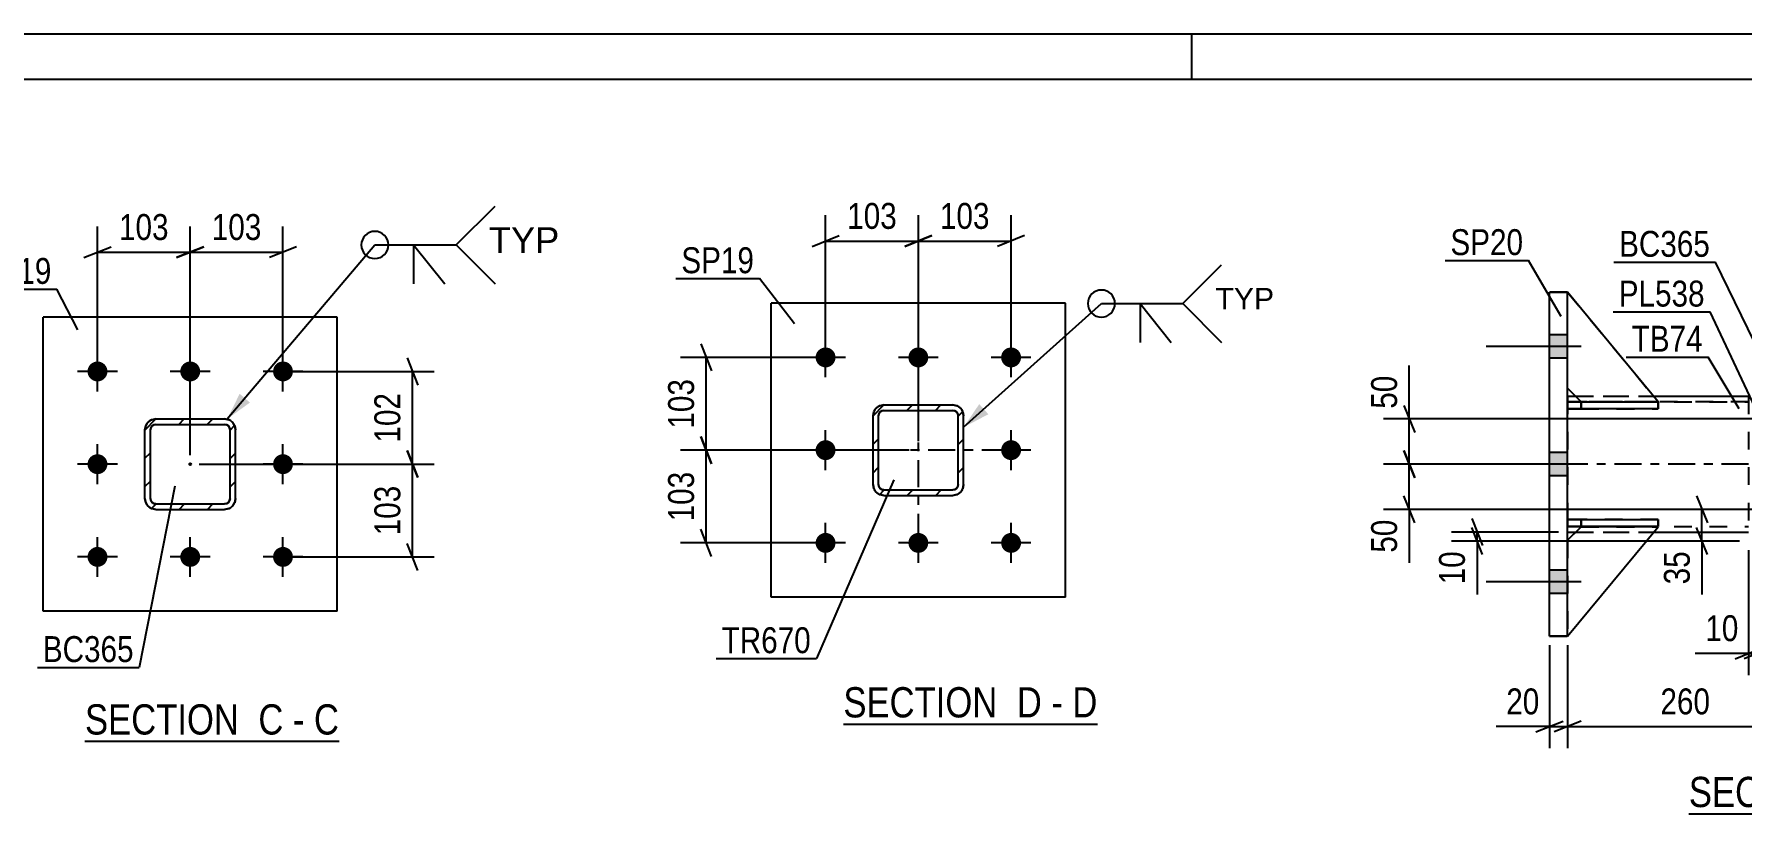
# Model space of a CAD drawing. Header units: millimetres. Extents: x 0 to 594, y 0 to 420.
# Drawn here: x 256.1 to 444.8, y 333.8 to 420 of the extents above; entities that cross this region are included whole.
import ezdxf

# ---------------------------------------------------------------- set-up
doc = ezdxf.new("R2010")
doc.units = ezdxf.units.MM
doc.linetypes.add('DXK_LINE_DOT2', pattern=[3.9198, 1.9599, -1.9599])
doc.linetypes.add('DXK_LINE_DOT3', pattern=[5.9187, 2.979, -0.9799, 0.9799, -0.9799])
doc.styles.add('Arial', font='arial.ttf', dxfattribs={"height": 0.2})
doc.styles.add('Arial Narrow', font='ARIALN.TTF', dxfattribs={"height": 0.2})

# ---------------------------------------------------------------- blocks, each defined once
blk = doc.blocks.new('Unknown-570345727-1133')
at = {"color": 5, "linetype": 'Continuous'}
for p, q in [((594, 420), (0, 420)), ((384, 415), (384, 420)), ((589, 415), (5, 415))]:
    blk.add_line(p, q, dxfattribs=at)
blk = doc.blocks.new('Unknown-570345727-13 - 5711')
at = {"color": 6, "linetype": 'Continuous'}
blk.add_line((261.67, 341.84), (289.74, 341.84), dxfattribs=at)
at = {"color": 0, "linetype": 'Continuous'}
for points in [[(279.78, 342.59), (279.78, 346.09), (261.67, 346.09), (261.67, 342.59)], [(283.6, 342.59), (283.6, 346.09), (280.83, 346.09), (280.83, 342.59)], [(285.92, 342.59), (285.92, 346.09), (284.65, 346.09), (284.65, 342.59)], [(289.74, 342.59), (289.74, 346.09), (286.97, 346.09), (286.97, 342.59)]]:
    blk.add_wipeout(points, dxfattribs=at)
at = {"color": 7, "linetype": 'Continuous', "style": 'Arial Narrow'}
for s, p in [('SECTION ', (261.67, 342.59)), ('C', (280.83, 342.59)), ('C', (286.97, 342.59)), ('-', (284.65, 342.59))]:
    blk.add_text(s, height=3.34, dxfattribs=at).set_placement(p)
blk = doc.blocks.new('Unknown-570345727-14 - 3917')
at = {"color": 6, "linetype": 'Continuous'}
blk.add_line((345.48, 343.73), (373.55, 343.73), dxfattribs=at)
at = {"color": 0, "linetype": 'Continuous'}
for points in [[(363.59, 344.48), (363.59, 347.98), (345.48, 347.98), (345.48, 344.48)], [(367.41, 344.48), (367.41, 347.98), (364.64, 347.98), (364.64, 344.48)], [(369.73, 344.48), (369.73, 347.98), (368.46, 347.98), (368.46, 344.48)], [(373.55, 344.48), (373.55, 347.98), (370.78, 347.98), (370.78, 344.48)]]:
    blk.add_wipeout(points, dxfattribs=at)
at = {"color": 7, "linetype": 'Continuous', "style": 'Arial Narrow'}
for s, p in [('SECTION ', (345.48, 344.48)), ('D', (364.64, 344.48)), ('D', (370.78, 344.48)), ('-', (368.46, 344.48))]:
    blk.add_text(s, height=3.34, dxfattribs=at).set_placement(p)
blk = doc.blocks.new('Unknown-570345727-15 - 3614')
at = {"color": 6, "linetype": 'Continuous'}
blk.add_line((438.91, 333.82), (466.56, 333.82), dxfattribs=at)
at = {"color": 0, "linetype": 'Continuous'}
for points in [[(457.02, 334.57), (457.02, 338.07), (438.91, 338.07), (438.91, 334.57)], [(460.63, 334.57), (460.63, 338.07), (458.07, 338.07), (458.07, 334.57)], [(462.95, 334.57), (462.95, 338.07), (461.68, 338.07), (461.68, 334.57)], [(466.56, 334.57), (466.56, 338.07), (464, 338.07), (464, 334.57)]]:
    blk.add_wipeout(points, dxfattribs=at)
at = {"color": 7, "linetype": 'Continuous', "style": 'Arial Narrow'}
for s, p in [('SECTION ', (438.91, 334.57)), ('E', (458.07, 334.57)), ('E', (464, 334.57)), ('-', (461.68, 334.57))]:
    blk.add_text(s, height=3.34, dxfattribs=at).set_placement(p)
blk = doc.blocks.new('Part-570345727-5736 - 5711')
at = {"linetype": 'Continuous'}
h = blk.add_hatch(dxfattribs=at)
h.set_pattern_fill('', scale=0.7, style=0, pattern_type=0)
h.set_pattern_definition([(45, (269.5006, 377.4736), (-1.57154, 1.57154), [])])
h.paths.add_polyline_path([(277.1, 377.47), (269.5, 377.47), (269.04, 377.38), (268.65, 377.12), (268.39, 376.73), (268.3, 376.27), (268.3, 368.67), (268.39, 368.21), (268.65, 367.83), (269.04, 367.56), (269.5, 367.47), (277.1, 367.47), (277.56, 367.56), (277.95, 367.83), (278.21, 368.21), (278.3, 368.67), (278.3, 376.27), (278.21, 376.73), (277.95, 377.12), (277.56, 377.38)])
h.paths.add_polyline_path([(277.65, 376.5), (277.7, 376.27), (277.7, 368.67), (277.65, 368.44), (277.52, 368.25), (277.33, 368.12), (277.1, 368.07), (269.5, 368.07), (269.27, 368.12), (269.08, 368.25), (268.95, 368.44), (268.9, 368.67), (268.9, 376.27), (268.95, 376.5), (269.08, 376.7), (269.27, 376.83), (269.5, 376.87), (277.1, 376.87), (277.33, 376.83), (277.52, 376.7)])
blk.add_hatch(color=30, dxfattribs=at).paths.add_polyline_path([(273.3, 372.37, -1), (273.3, 372.57, -1)])
at = {"color": 7, "linetype": 'DXK_LINE_DOT2'}
for p, q in [((269.04, 377.38), (269.5, 377.47)), ((269.5, 377.47), (277.1, 377.47)), ((277.1, 377.47), (277.56, 377.38)), ((268.3, 376.27), (268.39, 376.73)), ((268.3, 368.67), (268.3, 376.27)), ((268.95, 376.5), (268.9, 376.27)), ((268.9, 368.67), (268.9, 376.27)), ((269.08, 376.7), (268.95, 376.5)), ((269.27, 376.83), (269.08, 376.7)), ((269.5, 376.87), (269.27, 376.83)), ((269.5, 376.87), (277.1, 376.87)), ((277.33, 376.83), (277.1, 376.87)), ((277.52, 376.7), (277.33, 376.83)), ((277.65, 376.5), (277.52, 376.7)), ((277.7, 376.27), (277.65, 376.5)), ((277.7, 368.67), (277.7, 376.27)), ((278.21, 376.73), (278.3, 376.27)), ((278.3, 368.67), (278.3, 376.27)), ((268.39, 368.21), (268.3, 368.67)), ((268.9, 368.67), (268.95, 368.44)), ((268.95, 368.44), (269.08, 368.25)), ((269.08, 368.25), (269.27, 368.12)), ((269.27, 368.12), (269.5, 368.07)), ((269.5, 368.07), (277.1, 368.07)), ((277.1, 368.07), (277.33, 368.12)), ((277.33, 368.12), (277.52, 368.25)), ((277.52, 368.25), (277.65, 368.44)), ((277.65, 368.44), (277.7, 368.67)), ((278.3, 368.67), (278.21, 368.21)), ((269.5, 367.47), (269.04, 367.56)), ((269.5, 367.47), (277.1, 367.47)), ((277.56, 367.56), (277.1, 367.47))]:
    blk.add_line(p, q, dxfattribs=at)
at = {"color": 2, "linetype": 'Continuous'}
for p, q in [((269.5, 377.47), (269.04, 377.38)), ((269.5, 377.47), (277.1, 377.47)), ((277.56, 377.38), (277.1, 377.47)), ((268.39, 376.73), (268.3, 376.27)), ((268.3, 368.67), (268.3, 376.27)), ((268.9, 376.27), (268.95, 376.5)), ((268.9, 368.67), (268.9, 376.27)), ((268.95, 376.5), (269.08, 376.7)), ((269.08, 376.7), (269.27, 376.83)), ((269.27, 376.83), (269.5, 376.87)), ((269.5, 376.87), (277.1, 376.87)), ((277.1, 376.87), (277.33, 376.83)), ((277.33, 376.83), (277.52, 376.7)), ((277.52, 376.7), (277.65, 376.5)), ((277.65, 376.5), (277.7, 376.27)), ((277.7, 368.67), (277.7, 376.27)), ((278.3, 376.27), (278.21, 376.73)), ((278.3, 368.67), (278.3, 376.27)), ((268.3, 368.67), (268.39, 368.21)), ((268.95, 368.44), (268.9, 368.67)), ((269.08, 368.25), (268.95, 368.44)), ((269.27, 368.12), (269.08, 368.25)), ((269.5, 368.07), (269.27, 368.12)), ((269.5, 368.07), (277.1, 368.07)), ((277.33, 368.12), (277.1, 368.07)), ((277.52, 368.25), (277.33, 368.12)), ((277.65, 368.44), (277.52, 368.25)), ((277.7, 368.67), (277.65, 368.44)), ((278.21, 368.21), (278.3, 368.67)), ((269.04, 367.56), (269.5, 367.47)), ((269.5, 367.47), (277.1, 367.47)), ((277.1, 367.47), (277.56, 367.56))]:
    blk.add_line(p, q, dxfattribs=at)
at = {"color": 7, "linetype": 'DXK_LINE_DOT3'}
blk.add_line((273.3, 372.47), (273.3, 372.47), dxfattribs=at)
at = {"color": 30, "linetype": 'DXK_LINE_DOT3'}
blk.add_line((273.3, 372.47), (273.3, 372.47), dxfattribs=at)
at = {"color": 30, "linetype": 'Continuous'}
blk.add_circle((273.3, 372.47), 0.1, dxfattribs=at)
at = {"color": 7, "linetype": 'DXK_LINE_DOT2'}
for centre, start, end in [((269.5, 376.27), 112.5, 157.5), ((277.1, 376.27), 22.5, 67.5), ((269.5, 368.67), 202.5, 247.5), ((277.1, 368.67), 292.5, 337.5)]:
    blk.add_arc(centre, 1.2, start, end, dxfattribs=at)
at = {"color": 2, "linetype": 'Continuous'}
for centre, start, end in [((269.5, 376.27), 112.5, 157.5), ((277.1, 376.27), 22.5, 67.5), ((269.5, 368.67), 202.5, 247.5), ((277.1, 368.67), 292.5, 337.5)]:
    blk.add_arc(centre, 1.2, start, end, dxfattribs=at)
blk = doc.blocks.new('Part-570345727-5773 - 5711')
at = {"color": 2, "linetype": 'Continuous'}
for p, q in [((289.55, 388.72), (257.05, 388.72)), ((257.05, 356.22), (257.05, 388.72)), ((289.55, 356.22), (289.55, 388.72)), ((289.55, 356.22), (257.05, 356.22))]:
    blk.add_line(p, q, dxfattribs=at)
blk = doc.blocks.new('Bolt-570345727-5765 - 5711')
at = {"linetype": 'Continuous'}
for points in [[(263.05, 381.62, -1), (263.05, 383.82, -1)], [(273.3, 381.62, -1), (273.3, 383.82, -1)], [(283.55, 381.62, -1), (283.55, 383.82, -1)], [(263.05, 371.37, -1), (263.05, 373.57, -1)], [(283.55, 371.37, -1), (283.55, 373.57, -1)], [(263.05, 361.12, -1), (263.05, 363.32, -1)], [(273.3, 361.12, -1), (273.3, 363.32, -1)], [(283.55, 361.12, -1), (283.55, 363.32, -1)]]:
    blk.add_hatch(color=1, dxfattribs=at).paths.add_polyline_path(points)
at = {"color": 1, "linetype": 'Continuous'}
for p, q in [((263.05, 380.52), (263.05, 384.92)), ((273.3, 380.52), (273.3, 384.92)), ((283.55, 380.52), (283.55, 384.92)), ((265.25, 382.72), (260.85, 382.72)), ((275.5, 382.72), (271.1, 382.72)), ((285.75, 382.72), (281.35, 382.72)), ((263.05, 370.27), (263.05, 374.67)), ((283.55, 370.27), (283.55, 374.67)), ((265.25, 372.47), (260.85, 372.47)), ((285.75, 372.47), (281.35, 372.47)), ((263.05, 360.02), (263.05, 364.42)), ((273.3, 360.02), (273.3, 364.42)), ((283.55, 360.02), (283.55, 364.42)), ((265.25, 362.22), (260.85, 362.22)), ((275.5, 362.22), (271.1, 362.22)), ((285.75, 362.22), (281.35, 362.22))]:
    blk.add_line(p, q, dxfattribs=at)
blk = doc.blocks.new('Part-570345727-3991 - 3917')
at = {"color": 2, "linetype": 'Continuous'}
for p, q in [((370.01, 390.27), (337.51, 390.27)), ((337.51, 357.77), (337.51, 390.27)), ((370.01, 357.77), (370.01, 390.27)), ((370.01, 357.77), (337.51, 357.77))]:
    blk.add_line(p, q, dxfattribs=at)
blk = doc.blocks.new('Bolt-570345727-3975 - 3917')
at = {"linetype": 'Continuous'}
for points in [[(343.51, 383.17, -1), (343.51, 385.37, -1)], [(353.76, 383.17, -1), (353.76, 385.37, -1)], [(364.01, 383.17, -1), (364.01, 385.37, -1)], [(343.51, 372.92, -1), (343.51, 375.12, -1)], [(364.01, 372.92, -1), (364.01, 375.12, -1)], [(343.51, 362.67, -1), (343.51, 364.87, -1)], [(353.76, 362.67, -1), (353.76, 364.87, -1)], [(364.01, 362.67, -1), (364.01, 364.87, -1)]]:
    blk.add_hatch(color=1, dxfattribs=at).paths.add_polyline_path(points)
at = {"color": 1, "linetype": 'Continuous'}
for p, q in [((343.51, 382.07), (343.51, 386.47)), ((353.76, 382.07), (353.76, 386.47)), ((364.01, 382.07), (364.01, 386.47)), ((345.71, 384.27), (341.31, 384.27)), ((355.96, 384.27), (351.56, 384.27)), ((366.21, 384.27), (361.81, 384.27)), ((343.51, 371.82), (343.51, 376.22)), ((364.01, 371.82), (364.01, 376.22)), ((345.71, 374.02), (341.31, 374.02)), ((366.21, 374.02), (361.81, 374.02)), ((343.51, 361.57), (343.51, 365.97)), ((353.76, 361.57), (353.76, 365.97)), ((364.01, 361.57), (364.01, 365.97)), ((345.71, 363.77), (341.31, 363.77)), ((355.96, 363.77), (351.56, 363.77)), ((366.21, 363.77), (361.81, 363.77))]:
    blk.add_line(p, q, dxfattribs=at)
blk = doc.blocks.new('Part-570345727-3955 - 3917')
at = {"linetype": 'Continuous'}
h = blk.add_hatch(dxfattribs=at)
h.set_pattern_fill('', scale=0.7, style=0, pattern_type=0)
h.set_pattern_definition([(45, (349.9635, 379.0197), (-1.57154, 1.57154), [])])
h.paths.add_polyline_path([(357.56, 379.02), (349.96, 379.02), (349.5, 378.93), (349.11, 378.67), (348.85, 378.28), (348.76, 377.82), (348.76, 370.22), (348.85, 369.76), (349.11, 369.37), (349.5, 369.11), (349.96, 369.02), (357.56, 369.02), (358.02, 369.11), (358.41, 369.37), (358.67, 369.76), (358.76, 370.22), (358.76, 377.82), (358.67, 378.28), (358.41, 378.67), (358.02, 378.93)])
h.paths.add_polyline_path([(358.12, 378.05), (358.16, 377.82), (358.16, 370.22), (358.12, 369.99), (357.99, 369.8), (357.79, 369.67), (357.56, 369.62), (349.96, 369.62), (349.73, 369.67), (349.54, 369.8), (349.41, 369.99), (349.36, 370.22), (349.36, 377.82), (349.41, 378.05), (349.54, 378.24), (349.73, 378.37), (349.96, 378.42), (357.56, 378.42), (357.79, 378.37), (357.99, 378.24)])
at = {"color": 7, "linetype": 'DXK_LINE_DOT3'}
for p, q in [((353.76, 364.02), (353.76, 384.02)), ((363.76, 374.02), (343.76, 374.02))]:
    blk.add_line(p, q, dxfattribs=at)
at = {"color": 7, "linetype": 'DXK_LINE_DOT2'}
for p, q in [((348.76, 377.82), (348.85, 378.28)), ((348.76, 370.22), (348.76, 377.82)), ((349.41, 378.05), (349.36, 377.82)), ((349.36, 370.22), (349.36, 377.82)), ((349.54, 378.24), (349.41, 378.05)), ((349.5, 378.93), (349.96, 379.02)), ((349.73, 378.37), (349.54, 378.24)), ((349.96, 378.42), (349.73, 378.37)), ((349.96, 379.02), (357.56, 379.02)), ((349.96, 378.42), (357.56, 378.42)), ((357.56, 379.02), (358.02, 378.93)), ((357.79, 378.37), (357.56, 378.42)), ((357.99, 378.24), (357.79, 378.37)), ((358.12, 378.05), (357.99, 378.24)), ((358.16, 377.82), (358.12, 378.05)), ((358.16, 370.22), (358.16, 377.82)), ((358.67, 378.28), (358.76, 377.82)), ((358.76, 370.22), (358.76, 377.82)), ((348.85, 369.76), (348.76, 370.22)), ((349.36, 370.22), (349.41, 369.99)), ((349.41, 369.99), (349.54, 369.8)), ((357.99, 369.8), (358.12, 369.99)), ((358.12, 369.99), (358.16, 370.22)), ((358.76, 370.22), (358.67, 369.76)), ((349.96, 369.02), (349.5, 369.11)), ((349.54, 369.8), (349.73, 369.67)), ((349.73, 369.67), (349.96, 369.62)), ((349.96, 369.62), (357.56, 369.62)), ((349.96, 369.02), (357.56, 369.02)), ((357.56, 369.62), (357.79, 369.67)), ((358.02, 369.11), (357.56, 369.02)), ((357.79, 369.67), (357.99, 369.8))]:
    blk.add_line(p, q, dxfattribs=at)
at = {"color": 2, "linetype": 'Continuous'}
for p, q in [((348.85, 378.28), (348.76, 377.82)), ((348.76, 370.22), (348.76, 377.82)), ((349.36, 377.82), (349.41, 378.05)), ((349.36, 370.22), (349.36, 377.82)), ((349.41, 378.05), (349.54, 378.24)), ((349.96, 379.02), (349.5, 378.93)), ((349.54, 378.24), (349.73, 378.37)), ((349.73, 378.37), (349.96, 378.42)), ((349.96, 379.02), (357.56, 379.02)), ((349.96, 378.42), (357.56, 378.42)), ((358.02, 378.93), (357.56, 379.02)), ((357.56, 378.42), (357.79, 378.37)), ((357.79, 378.37), (357.99, 378.24)), ((357.99, 378.24), (358.12, 378.05)), ((358.12, 378.05), (358.16, 377.82)), ((358.16, 370.22), (358.16, 377.82)), ((358.76, 377.82), (358.67, 378.28)), ((358.76, 370.22), (358.76, 377.82)), ((348.76, 370.22), (348.85, 369.76)), ((349.41, 369.99), (349.36, 370.22)), ((349.54, 369.8), (349.41, 369.99)), ((358.12, 369.99), (357.99, 369.8)), ((358.16, 370.22), (358.12, 369.99)), ((358.67, 369.76), (358.76, 370.22)), ((349.5, 369.11), (349.96, 369.02)), ((349.73, 369.67), (349.54, 369.8)), ((349.96, 369.62), (349.73, 369.67)), ((349.96, 369.62), (357.56, 369.62)), ((349.96, 369.02), (357.56, 369.02)), ((357.79, 369.67), (357.56, 369.62)), ((357.56, 369.02), (358.02, 369.11)), ((357.99, 369.8), (357.79, 369.67))]:
    blk.add_line(p, q, dxfattribs=at)
at = {"color": 7, "linetype": 'DXK_LINE_DOT2'}
for centre, start, end in [((349.96, 377.82), 112.5, 157.5), ((357.56, 377.82), 22.5, 67.5), ((349.96, 370.22), 202.5, 247.5), ((357.56, 370.22), 292.5, 337.5)]:
    blk.add_arc(centre, 1.2, start, end, dxfattribs=at)
at = {"color": 2, "linetype": 'Continuous'}
for centre, start, end in [((349.96, 377.82), 112.5, 157.5), ((357.56, 377.82), 22.5, 67.5), ((349.96, 370.22), 202.5, 247.5), ((357.56, 370.22), 292.5, 337.5)]:
    blk.add_arc(centre, 1.2, start, end, dxfattribs=at)
blk = doc.blocks.new('Part-570345727-3693 - 3614')
at = {"color": 2, "linetype": 'Continuous'}
for p, q in [((425.51, 379.97), (426.4, 379.97)), ((435.01, 379.97), (445.51, 379.97)), ((425.51, 364.97), (426.42, 364.97)), ((435.03, 364.97), (445.51, 364.97))]:
    blk.add_line(p, q, dxfattribs=at)
at = {"color": 7, "linetype": 'DXK_LINE_DOT2'}
for p, q in [((425.51, 379.97), (445.51, 379.97)), ((425.51, 379.97), (425.51, 379.97)), ((425.51, 379.97), (425.51, 364.97)), ((425.51, 379.37), (445.51, 379.37)), ((445.51, 379.37), (425.51, 379.37)), ((426.4, 379.97), (435.01, 379.97)), ((445.51, 379.97), (445.51, 379.97)), ((445.51, 379.97), (445.51, 364.97)), ((425.51, 365.57), (445.51, 365.57)), ((425.51, 365.57), (445.51, 365.57)), ((425.51, 364.97), (445.51, 364.97)), ((426.42, 364.97), (435.03, 364.97))]:
    blk.add_line(p, q, dxfattribs=at)
at = {"color": 7, "linetype": 'DXK_LINE_DOT3'}
blk.add_line((445.51, 372.47), (425.51, 372.47), dxfattribs=at)
blk = doc.blocks.new('Part-570345727-3680 - 3614')
at = {"color": 7, "linetype": 'DXK_LINE_DOT2'}
for p, q in [((425.51, 380.86), (425.51, 391.47)), ((425.51, 391.47), (435.51, 379.36)), ((425.51, 391.47), (435.51, 379.36)), ((427.01, 379.36), (425.51, 380.86)), ((427.01, 379.36), (425.51, 380.86)), ((435.51, 379.36), (427.01, 379.36)), ((427.01, 379.36), (427.01, 379.36)), ((427.01, 379.36), (435.51, 379.36)), ((435.51, 379.36), (435.51, 379.36))]:
    blk.add_line(p, q, dxfattribs=at)
blk = doc.blocks.new('Bolt-570345727-3631 - 3614')
at = {"linetype": 'Continuous'}
for points in [[(425.51, 384.17), (425.51, 386.77), (423.51, 386.77), (423.51, 384.17)], [(425.51, 384.17), (425.51, 386.77), (423.51, 386.77), (423.51, 384.17)], [(425.51, 384.17), (425.51, 386.77), (423.51, 386.77), (423.51, 384.17)], [(425.51, 371.17), (425.51, 373.77), (423.51, 373.77), (423.51, 371.17)], [(425.51, 371.17), (425.51, 373.77), (423.51, 373.77), (423.51, 371.17)], [(425.51, 358.17), (425.51, 360.77), (423.51, 360.77), (423.51, 358.17)], [(425.51, 358.17), (425.51, 360.77), (423.51, 360.77), (423.51, 358.17)], [(425.51, 358.17), (425.51, 360.77), (423.51, 360.77), (423.51, 358.17)]]:
    blk.add_hatch(color=1, dxfattribs=at).paths.add_polyline_path(points)
at = {"color": 1, "linetype": 'Continuous'}
for p, q in [((427.01, 385.47), (416.51, 385.47)), ((427.01, 385.47), (416.51, 385.47)), ((427.01, 385.47), (416.51, 385.47)), ((425.51, 386.77), (423.51, 386.77)), ((425.51, 386.77), (423.51, 386.77)), ((425.51, 386.77), (423.51, 386.77)), ((425.51, 384.17), (423.51, 384.17)), ((425.51, 384.17), (423.51, 384.17)), ((425.51, 384.17), (423.51, 384.17)), ((425.51, 373.77), (423.51, 373.77)), ((425.51, 373.77), (423.51, 373.77)), ((427.01, 372.47), (416.51, 372.47)), ((427.01, 372.47), (416.51, 372.47)), ((425.51, 371.17), (423.51, 371.17)), ((425.51, 371.17), (423.51, 371.17)), ((425.51, 360.77), (423.51, 360.77)), ((425.51, 360.77), (423.51, 360.77)), ((425.51, 360.77), (423.51, 360.77)), ((427.01, 359.47), (416.51, 359.47)), ((427.01, 359.47), (416.51, 359.47)), ((427.01, 359.47), (416.51, 359.47)), ((425.51, 358.17), (423.51, 358.17)), ((425.51, 358.17), (423.51, 358.17)), ((425.51, 358.17), (423.51, 358.17))]:
    blk.add_line(p, q, dxfattribs=at)
blk = doc.blocks.new('Part-570345727-3667 - 3614')
at = {"color": 2, "linetype": 'Continuous'}
for p, q in [((423.51, 391.47), (423.51, 391.47)), ((423.51, 391.47), (425.51, 391.47)), ((423.51, 353.47), (423.51, 391.47)), ((425.51, 391.47), (425.51, 391.47)), ((425.51, 353.47), (425.51, 391.47)), ((425.51, 353.47), (423.51, 353.47))]:
    blk.add_line(p, q, dxfattribs=at)
at = {"color": 7, "linetype": 'DXK_LINE_DOT2'}
for p, q in [((425.51, 391.47), (423.51, 391.47)), ((423.51, 353.47), (423.51, 353.47)), ((423.51, 353.47), (425.51, 353.47)), ((425.51, 353.47), (425.51, 353.47))]:
    blk.add_line(p, q, dxfattribs=at)
blk = doc.blocks.new('Part-570345727-3676 - 3614')
at = {"color": 7, "linetype": 'DXK_LINE_DOT2'}
for p, q in [((425.51, 379.37), (427.01, 379.37)), ((435.51, 379.37), (425.51, 379.37)), ((425.51, 379.37), (425.51, 379.37)), ((425.51, 379.37), (425.51, 378.57)), ((427.01, 379.37), (435.51, 379.37)), ((427.01, 379.37), (427.01, 378.57)), ((435.51, 379.37), (435.51, 378.57)), ((427.01, 378.57), (425.51, 378.57)), ((435.51, 378.57), (425.51, 378.57)), ((435.51, 378.57), (427.01, 378.57))]:
    blk.add_line(p, q, dxfattribs=at)
blk = doc.blocks.new('Part-570345727-3677 - 3614')
at = {"color": 7, "linetype": 'DXK_LINE_DOT2'}
for p, q in [((425.51, 366.37), (427.01, 366.37)), ((435.51, 366.37), (425.51, 366.37)), ((425.51, 366.37), (425.51, 366.37)), ((425.51, 366.37), (425.51, 365.57)), ((427.01, 366.37), (435.51, 366.37)), ((427.01, 366.37), (427.01, 365.57)), ((435.51, 366.37), (435.51, 365.57)), ((427.01, 365.57), (425.51, 365.57)), ((435.51, 365.57), (425.51, 365.57)), ((435.51, 365.57), (427.01, 365.57))]:
    blk.add_line(p, q, dxfattribs=at)
blk = doc.blocks.new('Part-570345727-3678 - 3614')
at = {"color": 2, "linetype": 'Continuous'}
for p, q in [((425.51, 378.57), (425.51, 379.37)), ((425.51, 379.37), (434.69, 379.37)), ((425.51, 379.37), (425.51, 379.37)), ((435.51, 378.57), (435.51, 379.37)), ((435.51, 379.37), (435.51, 379.37)), ((435.51, 378.57), (425.51, 378.57)), ((425.51, 378.57), (425.51, 378.57))]:
    blk.add_line(p, q, dxfattribs=at)
at = {"color": 7, "linetype": 'DXK_LINE_DOT2'}
for p, q in [((425.51, 378.57), (425.51, 379.37)), ((427.01, 379.37), (425.51, 379.37)), ((427.01, 378.57), (427.01, 379.37)), ((427.01, 379.37), (435.51, 379.37)), ((434.69, 379.37), (435.51, 379.37)), ((425.51, 378.57), (427.01, 378.57)), ((427.01, 378.57), (435.51, 378.57))]:
    blk.add_line(p, q, dxfattribs=at)
blk = doc.blocks.new('Part-570345727-3679 - 3614')
at = {"color": 2, "linetype": 'Continuous'}
for p, q in [((425.51, 365.57), (425.51, 366.37)), ((425.51, 366.37), (435.51, 366.37)), ((425.51, 366.37), (425.51, 366.37)), ((435.51, 365.57), (435.51, 366.37)), ((435.51, 365.57), (425.51, 365.57)), ((425.51, 365.57), (425.51, 365.57))]:
    blk.add_line(p, q, dxfattribs=at)
at = {"color": 7, "linetype": 'DXK_LINE_DOT2'}
for p, q in [((425.51, 365.57), (425.51, 366.37)), ((427.01, 366.37), (425.51, 366.37)), ((427.01, 365.57), (427.01, 366.37)), ((435.51, 366.37), (427.01, 366.37)), ((425.51, 365.57), (427.01, 365.57)), ((427.01, 365.57), (435.51, 365.57))]:
    blk.add_line(p, q, dxfattribs=at)
blk = doc.blocks.new('Part-570345727-3681 - 3614')
at = {"color": 2, "linetype": 'Continuous'}
for p, q in [((435.51, 379.36), (425.51, 391.47)), ((427, 379.37), (425.51, 380.86)), ((434.69, 379.36), (435.51, 379.36)), ((435.51, 379.36), (435.51, 379.36))]:
    blk.add_line(p, q, dxfattribs=at)
at = {"color": 7, "linetype": 'DXK_LINE_DOT2'}
for p, q in [((425.51, 380.86), (425.51, 391.47)), ((425.51, 391.47), (435.51, 379.36)), ((427.01, 379.36), (425.51, 380.86)), ((427.01, 379.36), (427, 379.37)), ((435.51, 379.36), (427.01, 379.36)), ((427.01, 379.36), (427.01, 379.36)), ((427.01, 379.36), (434.69, 379.36))]:
    blk.add_line(p, q, dxfattribs=at)
blk = doc.blocks.new('Part-570345727-3682 - 3614')
at = {"color": 7, "linetype": 'DXK_LINE_DOT2'}
for p, q in [((427.01, 365.56), (425.51, 364.06)), ((425.51, 353.47), (435.51, 365.56)), ((425.51, 364.06), (427.01, 365.56)), ((425.51, 353.47), (435.51, 365.56)), ((435.51, 365.56), (427.01, 365.56)), ((427.01, 365.56), (427.01, 365.56)), ((427.01, 365.56), (435.51, 365.56)), ((435.51, 365.56), (435.51, 365.56)), ((425.51, 364.06), (425.51, 353.47))]:
    blk.add_line(p, q, dxfattribs=at)
blk = doc.blocks.new('Part-570345727-3683 - 3614')
at = {"color": 2, "linetype": 'Continuous'}
for p, q in [((427.01, 365.56), (425.51, 364.06)), ((425.51, 353.47), (435.51, 365.56)), ((435.51, 365.56), (427.01, 365.56)), ((427.01, 365.56), (427.01, 365.56)), ((435.51, 365.56), (435.51, 365.56))]:
    blk.add_line(p, q, dxfattribs=at)
at = {"color": 7, "linetype": 'DXK_LINE_DOT2'}
for p, q in [((425.51, 364.06), (427.01, 365.56)), ((425.51, 353.47), (435.51, 365.56)), ((427.01, 365.56), (435.51, 365.56)), ((425.51, 364.06), (425.51, 353.47))]:
    blk.add_line(p, q, dxfattribs=at)
blk = doc.blocks.new('StraightDimension-570345727-5803 - 5711')
at = {"color": 7, "linetype": 'Continuous'}
for p, q in [((263.05, 383.72), (263.05, 398.75)), ((273.3, 373.48), (273.3, 398.75)), ((261.55, 395.3), (264.55, 396.5)), ((274.8, 396.5), (271.8, 395.3)), ((263.05, 395.9), (273.3, 395.9))]:
    blk.add_line(p, q, dxfattribs=at)
at = {"color": 0}
blk.add_wipeout([(271.52, 396.65), (271.52, 400.85), (264.83, 400.85), (264.83, 396.65)], dxfattribs=at)
at = {"color": 3, "style": 'Arial Narrow'}
blk.add_text('103', height=2.863, dxfattribs=at).set_placement((265.43, 397.25))
blk = doc.blocks.new('StraightDimension-570345727-5791 - 5711')
at = {"color": 7, "linetype": 'Continuous'}
for p, q in [((273.3, 373.48), (273.3, 398.75)), ((283.55, 383.72), (283.55, 398.75)), ((271.8, 395.3), (274.8, 396.5)), ((285.05, 396.5), (282.05, 395.3)), ((273.3, 395.9), (283.55, 395.9))]:
    blk.add_line(p, q, dxfattribs=at)
at = {"color": 0}
blk.add_wipeout([(281.77, 396.65), (281.77, 400.85), (275.08, 400.85), (275.08, 396.65)], dxfattribs=at)
at = {"color": 3, "style": 'Arial Narrow'}
blk.add_text('103', height=2.863, dxfattribs=at).set_placement((275.68, 397.25))
blk = doc.blocks.new('StraightDimension-570345727-5816 - 5711')
at = {"color": 7, "linetype": 'Continuous'}
for p, q in [((297.26, 373.98), (298.46, 370.98)), ((274.3, 372.48), (300.26, 372.48)), ((297.86, 362.22), (297.86, 372.48)), ((298.46, 360.72), (297.26, 363.72)), ((284.55, 362.22), (300.26, 362.22))]:
    blk.add_line(p, q, dxfattribs=at)
at = {"color": 0}
blk.add_wipeout([(297.11, 370.69), (292.91, 370.69), (292.91, 364.01), (297.11, 364.01)], dxfattribs=at)
at = {"color": 3, "style": 'Arial Narrow'}
blk.add_text('103', height=2.863, rotation=90.0002, dxfattribs=at).set_placement((296.51, 364.61))
blk = doc.blocks.new('StraightDimension-570345727-5828 - 5711')
at = {"color": 7, "linetype": 'Continuous'}
for p, q in [((297.26, 384.22), (298.46, 381.22)), ((284.55, 382.72), (300.26, 382.72)), ((297.86, 372.48), (297.86, 382.72)), ((298.46, 370.98), (297.26, 373.98)), ((274.3, 372.48), (300.26, 372.48))]:
    blk.add_line(p, q, dxfattribs=at)
at = {"color": 0}
blk.add_wipeout([(297.11, 380.94), (292.91, 380.94), (292.91, 374.26), (297.11, 374.26)], dxfattribs=at)
at = {"color": 3, "style": 'Arial Narrow'}
blk.add_text('102', height=2.863, rotation=90.0002, dxfattribs=at).set_placement((296.51, 374.86))
blk = doc.blocks.new('StraightDimension-570345727-3997 - 3917')
at = {"color": 7, "linetype": 'Continuous'}
for p, q in [((329.72, 385.77), (330.92, 382.77)), ((342.51, 384.27), (327.47, 384.27)), ((330.32, 374.02), (330.32, 384.27)), ((352.76, 374.02), (327.47, 374.02)), ((330.92, 372.52), (329.72, 375.52))]:
    blk.add_line(p, q, dxfattribs=at)
at = {"color": 0}
blk.add_wipeout([(329.57, 382.49), (325.37, 382.49), (325.37, 375.8), (329.57, 375.8)], dxfattribs=at)
at = {"color": 3, "style": 'Arial Narrow'}
blk.add_text('103', height=2.863, rotation=90.0002, dxfattribs=at).set_placement((328.97, 376.4))
blk = doc.blocks.new('StraightDimension-570345727-4006 - 3917')
at = {"color": 7, "linetype": 'Continuous'}
for p, q in [((352.76, 374.02), (327.47, 374.02)), ((329.72, 375.52), (330.92, 372.52)), ((330.32, 363.77), (330.32, 374.02)), ((330.92, 362.27), (329.72, 365.27)), ((342.51, 363.77), (327.47, 363.77))]:
    blk.add_line(p, q, dxfattribs=at)
at = {"color": 0}
blk.add_wipeout([(329.57, 372.24), (325.37, 372.24), (325.37, 365.55), (329.57, 365.55)], dxfattribs=at)
at = {"color": 3, "style": 'Arial Narrow'}
blk.add_text('103', height=2.863, rotation=90.0002, dxfattribs=at).set_placement((328.97, 366.15))
blk = doc.blocks.new('StraightDimension-570345727-4016 - 3917')
at = {"color": 7, "linetype": 'Continuous'}
for p, q in [((353.76, 375.02), (353.76, 399.98)), ((364.01, 385.27), (364.01, 399.98)), ((352.26, 396.53), (355.26, 397.73)), ((353.76, 397.13), (364.01, 397.13)), ((365.51, 397.73), (362.51, 396.53))]:
    blk.add_line(p, q, dxfattribs=at)
at = {"color": 0}
blk.add_wipeout([(362.23, 397.88), (362.23, 402.08), (355.55, 402.08), (355.55, 397.88)], dxfattribs=at)
at = {"color": 3, "style": 'Arial Narrow'}
blk.add_text('103', height=2.863, dxfattribs=at).set_placement((356.15, 398.48))
blk = doc.blocks.new('StraightDimension-570345727-4025 - 3917')
at = {"color": 7, "linetype": 'Continuous'}
for p, q in [((343.51, 385.27), (343.51, 399.98)), ((353.76, 375.02), (353.76, 399.98)), ((342.01, 396.53), (345.01, 397.73)), ((343.51, 397.13), (353.76, 397.13)), ((355.26, 397.73), (352.26, 396.53))]:
    blk.add_line(p, q, dxfattribs=at)
at = {"color": 0}
blk.add_wipeout([(351.98, 397.88), (351.98, 402.08), (345.3, 402.08), (345.3, 397.88)], dxfattribs=at)
at = {"color": 3, "style": 'Arial Narrow'}
blk.add_text('103', height=2.863, dxfattribs=at).set_placement((345.9, 398.48))
blk = doc.blocks.new('StraightDimension-570345727-3854 - 3614')
at = {"color": 7, "linetype": 'Continuous'}
for p, q in [((439.76, 368.97), (440.96, 365.97)), ((446.71, 367.47), (437.51, 367.47)), ((440.36, 363.97), (440.36, 367.47)), ((440.96, 362.47), (439.76, 365.47)), ((444.51, 363.97), (437.51, 363.97))]:
    blk.add_line(p, q, dxfattribs=at)
at = {"color": 0}
blk.add_wipeout([(439.61, 363.45), (435.41, 363.45), (435.41, 358.59), (439.61, 358.59)], dxfattribs=at)
at = {"color": 7, "linetype": 'Continuous'}
blk.add_line((440.36, 363.97), (440.36, 358.07), dxfattribs=at)
blk.add_line((440.36, 363.97), (440.36, 358.07), dxfattribs=at)
at = {"color": 3, "style": 'Arial Narrow'}
blk.add_text('35', height=2.863, rotation=90.0002, dxfattribs=at).set_placement((439.01, 359.19))
blk = doc.blocks.new('StraightDimension-570345727-3875 - 3614')
at = {"color": 7, "linetype": 'Continuous'}
for p, q in [((446.74, 377.47), (405.16, 377.47)), ((407.41, 378.97), (408.61, 375.97)), ((408.01, 372.47), (408.01, 377.47)), ((408.61, 370.97), (407.41, 373.97)), ((418.01, 372.47), (405.16, 372.47))]:
    blk.add_line(p, q, dxfattribs=at)
at = {"color": 0}
blk.add_wipeout([(407.26, 382.86), (403.06, 382.86), (403.06, 378), (407.26, 378)], dxfattribs=at)
at = {"color": 7, "linetype": 'Continuous'}
blk.add_line((408.01, 377.47), (408.01, 383.38), dxfattribs=at)
blk.add_line((408.01, 377.47), (408.01, 383.38), dxfattribs=at)
at = {"color": 3, "style": 'Arial Narrow'}
blk.add_text('50', height=2.863, rotation=90.0002, dxfattribs=at).set_placement((406.66, 378.6))
blk = doc.blocks.new('StraightDimension-570345727-3749 - 3614')
at = {"color": 7, "linetype": 'Continuous'}
for p, q in [((445.51, 362.97), (445.51, 349.16)), ((446.51, 362.97), (446.51, 349.16)), ((444.01, 350.96), (447.01, 352.16)), ((448.01, 352.16), (445.01, 350.96)), ((445.51, 351.56), (446.51, 351.56))]:
    blk.add_line(p, q, dxfattribs=at)
at = {"color": 0}
blk.add_wipeout([(444.99, 352.31), (444.99, 356.51), (440.13, 356.51), (440.13, 352.31)], dxfattribs=at)
at = {"color": 7, "linetype": 'Continuous'}
blk.add_line((445.51, 351.56), (439.61, 351.56), dxfattribs=at)
blk.add_line((445.51, 351.56), (439.61, 351.56), dxfattribs=at)
at = {"color": 3, "style": 'Arial Narrow'}
blk.add_text('10', height=2.863, dxfattribs=at).set_placement((440.73, 352.91))
blk = doc.blocks.new('StraightDimension-570345727-3760 - 3614')
at = {"color": 7, "linetype": 'Continuous'}
for p, q in [((423.51, 352.47), (423.51, 341.07)), ((425.51, 352.47), (425.51, 341.07)), ((422.01, 342.87), (425.01, 344.07)), ((423.51, 343.47), (425.51, 343.47)), ((427.01, 344.07), (424.01, 342.87))]:
    blk.add_line(p, q, dxfattribs=at)
at = {"color": 0}
blk.add_wipeout([(422.99, 344.22), (422.99, 348.42), (418.13, 348.42), (418.13, 344.22)], dxfattribs=at)
at = {"color": 7, "linetype": 'Continuous'}
blk.add_line((423.51, 343.47), (417.61, 343.47), dxfattribs=at)
blk.add_line((423.51, 343.47), (417.61, 343.47), dxfattribs=at)
at = {"color": 3, "style": 'Arial Narrow'}
blk.add_text('20', height=2.863, dxfattribs=at).set_placement((418.73, 344.82))
blk = doc.blocks.new('StraightDimension-570345727-3776 - 3614')
at = {"color": 7, "linetype": 'Continuous'}
for p, q in [((451.51, 371.47), (451.51, 341.07)), ((425.51, 352.47), (425.51, 341.07)), ((427.01, 344.07), (424.01, 342.87)), ((425.51, 343.47), (451.51, 343.47)), ((450.01, 342.87), (453.01, 344.07))]:
    blk.add_line(p, q, dxfattribs=at)
at = {"color": 0}
blk.add_wipeout([(441.86, 344.22), (441.86, 348.42), (435.17, 348.42), (435.17, 344.22)], dxfattribs=at)
at = {"color": 3, "style": 'Arial Narrow'}
blk.add_text('260', height=2.863, dxfattribs=at).set_placement((435.77, 344.82))
blk = doc.blocks.new('StraightDimension-570345727-3865 - 3614')
at = {"color": 7, "linetype": 'Continuous'}
for p, q in [((407.41, 373.97), (408.61, 370.97)), ((418.01, 372.47), (405.16, 372.47)), ((408.01, 367.47), (408.01, 372.47)), ((408.61, 365.97), (407.41, 368.97)), ((446.71, 367.47), (405.16, 367.47))]:
    blk.add_line(p, q, dxfattribs=at)
at = {"color": 0}
blk.add_wipeout([(407.26, 366.95), (403.06, 366.95), (403.06, 362.09), (407.26, 362.09)], dxfattribs=at)
at = {"color": 7, "linetype": 'Continuous'}
blk.add_line((408.01, 367.47), (408.01, 361.57), dxfattribs=at)
blk.add_line((408.01, 367.47), (408.01, 361.57), dxfattribs=at)
at = {"color": 3, "style": 'Arial Narrow'}
blk.add_text('50', height=2.863, rotation=90.0002, dxfattribs=at).set_placement((406.66, 362.69))
blk = doc.blocks.new('StraightDimension-570345727-3836 - 3614')
at = {"color": 7, "linetype": 'Continuous'}
for p, q in [((414.91, 366.47), (416.11, 363.47)), ((424.51, 364.97), (412.66, 364.97)), ((416.11, 362.47), (414.91, 365.47)), ((415.51, 363.97), (415.51, 364.97)), ((444.51, 363.97), (412.66, 363.97))]:
    blk.add_line(p, q, dxfattribs=at)
at = {"color": 0}
blk.add_wipeout([(414.76, 363.45), (410.56, 363.45), (410.56, 358.59), (414.76, 358.59)], dxfattribs=at)
at = {"color": 7, "linetype": 'Continuous'}
blk.add_line((415.51, 363.97), (415.51, 358.07), dxfattribs=at)
blk.add_line((415.51, 363.97), (415.51, 358.07), dxfattribs=at)
at = {"color": 3, "style": 'Arial Narrow'}
blk.add_text('10', height=2.863, rotation=90.0002, dxfattribs=at).set_placement((414.16, 359.19))
blk = doc.blocks.new('Mark-570345727-5732 - 5711')
at = {"color": 0}
blk.add_wipeout([(267.06, 350.6), (267.06, 353.6), (257.01, 353.6), (257.01, 350.6)], dxfattribs=at)
blk.add_wipeout([(267.06, 350.6), (267.06, 353.6), (257.01, 353.6), (257.01, 350.6)], dxfattribs=at)
at = {"color": 30, "linetype": 'Continuous'}
for p in [(271.61, 370.03), (256.41, 350)]:
    blk.add_line(p, (267.66, 350), dxfattribs=at)
at = {"color": 3, "style": 'Arial Narrow'}
blk.add_text('BC365', height=2.863, dxfattribs=at).set_placement((257.01, 350.6))
blk = doc.blocks.new('WeldMark-570345727-5840 - 5711')
at = {"linetype": 'Continuous'}
blk.add_hatch(color=30, dxfattribs=at).paths.add_polyline_path([(279.9, 379.28), (277.39, 377.47), (278.76, 380.25)])
at = {"color": 30, "linetype": 'Continuous'}
for p, q in [((277.39, 377.47), (293.7, 396.7)), ((293.7, 396.7), (302.7, 396.7))]:
    blk.add_line(p, q, dxfattribs=at)
at = {"color": 3, "linetype": 'Continuous'}
for q in [(301.42, 392.41), (297.99, 392.41)]:
    blk.add_line((297.99, 396.7), q, dxfattribs=at)
for start, end in [(90, 270), (270, 90)]:
    blk.add_arc((293.7, 396.7), 1.5, start, end, dxfattribs=at)
at = {"color": 0, "linetype": 'Continuous'}
blk.add_wipeout([(314.08, 395.8), (314.08, 398.8), (306.3, 398.8), (306.3, 395.8)], dxfattribs=at)
blk.add_wipeout([(314.08, 395.8), (314.08, 398.8), (306.3, 398.8), (306.3, 395.8)], dxfattribs=at)
at = {"color": 3, "linetype": 'Continuous'}
for q in [(306.99, 400.98), (306.99, 392.41)]:
    blk.add_line((302.7, 396.7), q, dxfattribs=at)
at = {"color": 3, "linetype": 'Continuous', "style": 'Arial'}
blk.add_text('TYP', height=2.865, dxfattribs=at).set_placement((306.3, 395.8))
blk = doc.blocks.new('Mark-570345727-5769 - 5711')
at = {"color": 0}
blk.add_wipeout([(257.97, 392.4), (257.97, 395.4), (249.93, 395.4), (249.93, 392.4)], dxfattribs=at)
blk.add_wipeout([(257.97, 392.4), (257.97, 395.4), (249.93, 395.4), (249.93, 392.4)], dxfattribs=at)
at = {"color": 30, "linetype": 'Continuous'}
for p in [(249.33, 391.8), (260.88, 387.33)]:
    blk.add_line(p, (258.57, 391.8), dxfattribs=at)
at = {"color": 3, "style": 'Arial Narrow'}
blk.add_text('SP19', height=2.863, dxfattribs=at).set_placement((249.93, 392.4))
blk = doc.blocks.new('Mark-570345727-3951 - 3917')
at = {"color": 0}
blk.add_wipeout([(341.89, 351.58), (341.89, 354.58), (332.02, 354.58), (332.02, 351.58)], dxfattribs=at)
blk.add_wipeout([(341.89, 351.58), (341.89, 354.58), (332.02, 354.58), (332.02, 351.58)], dxfattribs=at)
at = {"color": 30, "linetype": 'Continuous'}
for p in [(351.05, 370.74), (331.42, 350.98)]:
    blk.add_line(p, (342.49, 350.98), dxfattribs=at)
at = {"color": 3, "style": 'Arial Narrow'}
blk.add_text('TR670', height=2.863, dxfattribs=at).set_placement((332.02, 351.58))
blk = doc.blocks.new('Mark-570345727-3987 - 3917')
at = {"color": 0}
blk.add_wipeout([(335.61, 393.58), (335.61, 396.58), (327.57, 396.58), (327.57, 393.58)], dxfattribs=at)
blk.add_wipeout([(335.61, 393.58), (335.61, 396.58), (327.57, 396.58), (327.57, 393.58)], dxfattribs=at)
at = {"color": 30, "linetype": 'Continuous'}
for p in [(326.97, 392.98), (340.07, 388)]:
    blk.add_line(p, (336.21, 392.98), dxfattribs=at)
at = {"color": 3, "style": 'Arial Narrow'}
blk.add_text('SP19', height=2.863, dxfattribs=at).set_placement((327.57, 393.58))
blk = doc.blocks.new('WeldMark-570345727-4034 - 3917')
at = {"linetype": 'Continuous'}
blk.add_hatch(color=30, dxfattribs=at).paths.add_polyline_path([(361.5, 377.99), (358.76, 376.55), (360.49, 379.11)])
at = {"color": 30, "linetype": 'Continuous'}
for p, q in [((358.76, 376.55), (373.99, 390.22)), ((373.99, 390.22), (382.99, 390.22))]:
    blk.add_line(p, q, dxfattribs=at)
at = {"color": 3, "linetype": 'Continuous'}
for q in [(381.7, 385.93), (378.27, 385.93)]:
    blk.add_line((378.27, 390.22), q, dxfattribs=at)
for start, end in [(90, 270), (270, 90)]:
    blk.add_arc((373.99, 390.22), 1.5, start, end, dxfattribs=at)
at = {"color": 0, "linetype": 'Continuous'}
blk.add_wipeout([(393.07, 389.57), (393.07, 392.07), (386.59, 392.07), (386.59, 389.57)], dxfattribs=at)
blk.add_wipeout([(393.07, 389.57), (393.07, 392.07), (386.59, 392.07), (386.59, 389.57)], dxfattribs=at)
at = {"color": 3, "linetype": 'Continuous'}
for q in [(387.27, 394.5), (387.27, 385.93)]:
    blk.add_line((382.99, 390.22), q, dxfattribs=at)
at = {"color": 3, "linetype": 'Continuous', "style": 'Arial'}
blk.add_text('TYP', height=2.388, dxfattribs=at).set_placement((386.59, 389.57))
blk = doc.blocks.new('Mark-570345727-3641 - 3614')
at = {"color": 0}
blk.add_wipeout([(440.66, 389.89), (440.66, 392.89), (431.16, 392.89), (431.16, 389.89)], dxfattribs=at)
blk.add_wipeout([(440.66, 389.89), (440.66, 392.89), (431.16, 392.89), (431.16, 389.89)], dxfattribs=at)
at = {"color": 30, "linetype": 'Continuous'}
for p in [(430.56, 389.29), (446.24, 378.74)]:
    blk.add_line(p, (441.26, 389.29), dxfattribs=at)
at = {"color": 3, "style": 'Arial Narrow'}
blk.add_text('PL538', height=2.863, dxfattribs=at).set_placement((431.16, 389.89))
blk = doc.blocks.new('Mark-570345727-3663 - 3614')
at = {"color": 0}
blk.add_wipeout([(420.59, 395.58), (420.59, 398.58), (412.56, 398.58), (412.56, 395.58)], dxfattribs=at)
blk.add_wipeout([(420.59, 395.58), (420.59, 398.58), (412.56, 398.58), (412.56, 395.58)], dxfattribs=at)
at = {"color": 30, "linetype": 'Continuous'}
for p in [(411.96, 394.98), (424.8, 388.78)]:
    blk.add_line(p, (421.19, 394.98), dxfattribs=at)
at = {"color": 3, "style": 'Arial Narrow'}
blk.add_text('SP20', height=2.863, dxfattribs=at).set_placement((412.56, 395.58))
blk = doc.blocks.new('Mark-570345727-3689 - 3614')
at = {"color": 0}
blk.add_wipeout([(440.45, 384.9), (440.45, 387.9), (432.59, 387.9), (432.59, 384.9)], dxfattribs=at)
blk.add_wipeout([(440.45, 384.9), (440.45, 387.9), (432.59, 387.9), (432.59, 384.9)], dxfattribs=at)
at = {"color": 30, "linetype": 'Continuous'}
for p in [(431.99, 384.3), (444.45, 378.6)]:
    blk.add_line(p, (441.05, 384.3), dxfattribs=at)
at = {"color": 3, "style": 'Arial Narrow'}
blk.add_text('TB74', height=2.863, dxfattribs=at).set_placement((432.59, 384.9))
blk = doc.blocks.new('Mark-570345727-3702 - 3614')
at = {"color": 0}
blk.add_wipeout([(441.24, 395.39), (441.24, 398.39), (431.2, 398.39), (431.2, 395.39)], dxfattribs=at)
blk.add_wipeout([(441.24, 395.39), (441.24, 398.39), (431.2, 398.39), (431.2, 395.39)], dxfattribs=at)
at = {"color": 30, "linetype": 'Continuous'}
for p in [(430.6, 394.79), (451.55, 374.87)]:
    blk.add_line(p, (441.84, 394.79), dxfattribs=at)
at = {"color": 3, "style": 'Arial Narrow'}
blk.add_text('BC365', height=2.863, dxfattribs=at).set_placement((431.2, 395.39))

msp = doc.modelspace()

# ---------------------------------------------------------------- block references
for name in ['Unknown-570345727-1133', 'Part-570345727-3667 - 3614', 'Part-570345727-3680 - 3614', 'Part-570345727-3681 - 3614', 'Part-570345727-3991 - 3917', 'Part-570345727-5773 - 5711', 'Bolt-570345727-3975 - 3917', 'Bolt-570345727-3631 - 3614', 'Bolt-570345727-5765 - 5711', 'Part-570345727-3955 - 3917', 'Part-570345727-3693 - 3614', 'Part-570345727-3676 - 3614', 'Part-570345727-3678 - 3614', 'Part-570345727-5736 - 5711', 'Part-570345727-3677 - 3614', 'Part-570345727-3679 - 3614', 'Part-570345727-3682 - 3614', 'Part-570345727-3683 - 3614']:
    msp.add_blockref(name, (0, 0))

# ---------------------------------------------------------------- next in the draw order: block references
for name in ['StraightDimension-570345727-5803 - 5711', 'Mark-570345727-3663 - 3614', 'Mark-570345727-3987 - 3917', 'StraightDimension-570345727-3997 - 3917', 'StraightDimension-570345727-3875 - 3614', 'Mark-570345727-5732 - 5711', 'StraightDimension-570345727-3854 - 3614', 'StraightDimension-570345727-3760 - 3614', 'Unknown-570345727-14 - 3917', 'Unknown-570345727-13 - 5711', 'Unknown-570345727-15 - 3614']:
    msp.add_blockref(name, (0, 0))

# ---------------------------------------------------------------- next in the draw order: block references
for name in ['StraightDimension-570345727-5791 - 5711', 'Mark-570345727-5769 - 5711', 'Mark-570345727-3641 - 3614', 'StraightDimension-570345727-4006 - 3917', 'StraightDimension-570345727-3749 - 3614']:
    msp.add_blockref(name, (0, 0))

# ---------------------------------------------------------------- next in the draw order: block references
for name in ['StraightDimension-570345727-4016 - 3917', 'Mark-570345727-3689 - 3614', 'StraightDimension-570345727-5816 - 5711', 'Mark-570345727-3951 - 3917', 'StraightDimension-570345727-3776 - 3614']:
    msp.add_blockref(name, (0, 0))

# ---------------------------------------------------------------- next in the draw order: block references
for name in ['StraightDimension-570345727-4025 - 3917', 'WeldMark-570345727-4034 - 3917', 'StraightDimension-570345727-5828 - 5711', 'StraightDimension-570345727-3865 - 3614']:
    msp.add_blockref(name, (0, 0))

# ---------------------------------------------------------------- next in the draw order: block references
for name in ['WeldMark-570345727-5840 - 5711', 'Mark-570345727-3702 - 3614', 'StraightDimension-570345727-3836 - 3614']:
    msp.add_blockref(name, (0, 0))

doc.saveas('drawing.dxf')
